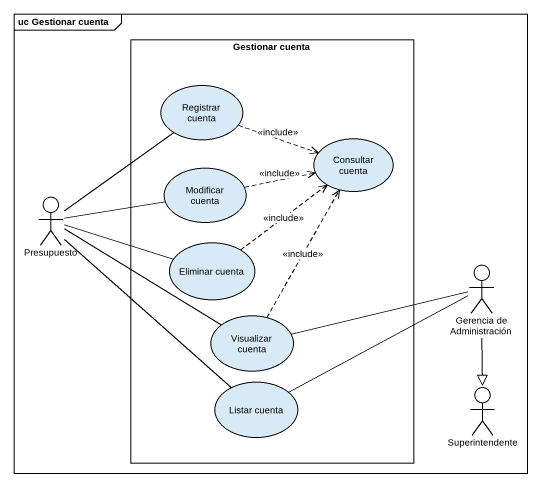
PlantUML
@startuml
mainframe uc Gestionar cuenta
rectangle "Gestionar cuenta" as Gestionar_cuenta {
  usecase "Registrar cuenta" as Registrar_cuenta
  usecase "Consultar cuenta" as Consultar_cuenta
  usecase "Modificar cuenta" as Modificar_cuenta
  usecase "Eliminar cuenta" as Eliminar_cuenta
  usecase "Visualizar cuenta" as Visualizar_cuenta
  usecase "Listar cuenta" as Listar_cuenta
}
actor Presupuesto
actor "Gerencia de Administración" as Gerencia_de_Administración
actor Superintendente
Registrar_cuenta .right.> Consultar_cuenta : <<include>>
Modificar_cuenta .right.> Consultar_cuenta : <<include>>
Presupuesto -up- Registrar_cuenta
Presupuesto -right- Modificar_cuenta
Presupuesto -right- Eliminar_cuenta
Presupuesto -right- Visualizar_cuenta
Presupuesto -- Listar_cuenta
Eliminar_cuenta .up.> Consultar_cuenta : <<include>>
Gerencia_de_Administración -left- Visualizar_cuenta
Gerencia_de_Administración -left- Listar_cuenta
Gerencia_de_Administración --|> Superintendente
Visualizar_cuenta .up.> Consultar_cuenta : <<include>>
@enduml
